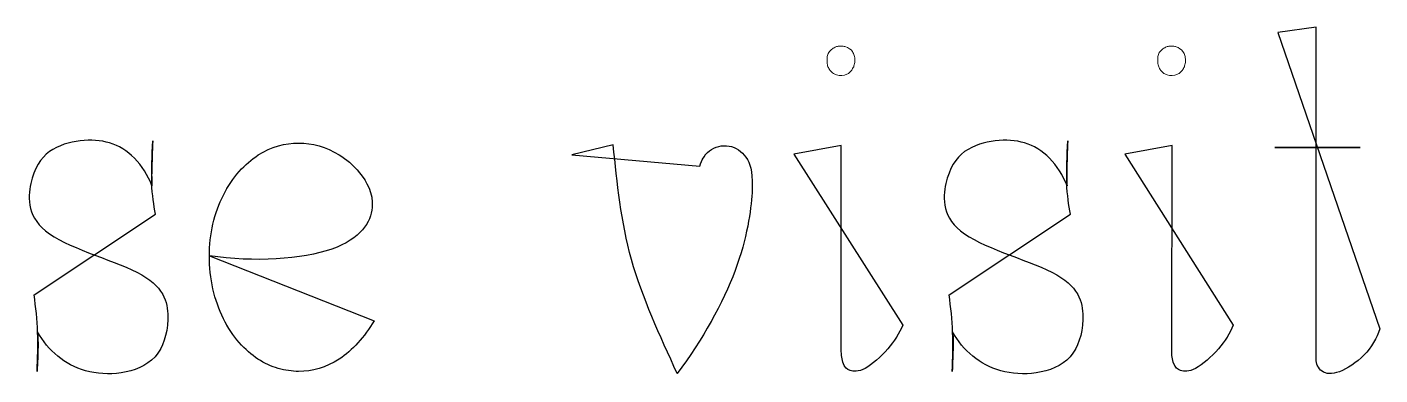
# Model space of a CAD drawing. Header units: centimetres. Extents: x -9.8 to 9.8, y -7 to 7.
# Drawn here: x -3.754 to -2.654, y 4.989 to 5.271 of the extents above; entities that cross this region are included whole.
import ezdxf

# ---------------------------------------------------------------- set-up
doc = ezdxf.new("R2010")
doc.units = ezdxf.units.CM
doc.header["$MEASUREMENT"] = 0
doc.layers.add('Layer 1', color=7, linetype='Continuous')

msp = doc.modelspace()

# ---------------------------------------------------------------- linework, layer by layer
at = {"layer": 'Layer 1', "color": 7}
for points, knots in [([(-2.73702, 5.26697), (-2.73702, 5.26697), (-2.70577, 5.27136), (-2.70577, 5.27136), (-2.70577, 5.27136), (-2.70577, 5.27136), (-2.70577, 5.17344), (-2.70577, 5.17344), (-2.70577, 5.17344), (-2.70577, 5.17344), (-2.66995, 5.17344), (-2.66995, 5.17344), (-2.66995, 5.17344), (-2.66995, 5.17344), (-2.7393, 5.17344), (-2.7393, 5.17344), (-2.7393, 5.17344), (-2.7393, 5.17344), (-2.70577, 5.17344), (-2.70577, 5.17344), (-2.70577, 5.17344), (-2.70577, 5.17344), (-2.70577, 5.0018), (-2.70577, 5.0018), (-2.70577, 5.0018), (-2.70577, 4.99799), (-2.70424, 4.99418), (-2.70101, 4.99188), (-2.70101, 4.99188), (-2.69778, 4.9896), (-2.69302, 4.98902), (-2.68691, 4.99148), (-2.68691, 4.99148), (-2.68064, 4.99376), (-2.67302, 4.99891), (-2.66691, 5.005), (-2.66691, 5.005), (-2.66082, 5.0113), (-2.65662, 5.01852), (-2.65395, 5.02635), (-2.65395, 5.02635), (-2.65395, 5.02635), (-2.73702, 5.26697), (-2.73702, 5.26697)], [0, 0, 0, 0, 0.0833333, 0.0833333, 0.0833333, 0.0833333, 0.1666667, 0.1666667, 0.1666667, 0.1666667, 0.25, 0.25, 0.25, 0.25, 0.3333333, 0.3333333, 0.3333333, 0.3333333, 0.4166667, 0.4166667, 0.4166667, 0.4166667, 0.5, 0.5, 0.5, 0.5, 0.5833333, 0.5833333, 0.5833333, 0.5833333, 0.6666667, 0.6666667, 0.6666667, 0.6666667, 0.75, 0.75, 0.75, 0.75, 0.8333333, 0.8333333, 0.8333333, 0.8333333, 1, 1, 1, 1]), ([(-2.73702, 5.26697), (-2.73702, 5.26697), (-2.73702, 5.26697), (-2.73702, 5.26697), (-2.73702, 5.26697), (-2.73702, 5.26697), (-2.73702, 5.26697), (-2.73702, 5.26697)], [0, 0, 0, 0, 0.3333333, 0.3333333, 0.3333333, 0.3333333, 1, 1, 1, 1]), ([(-3.74784, 5.05379), (-3.74649, 5.04371), (-3.74517, 5.03379), (-3.74498, 5.0235), (-3.74498, 5.0235), (-3.74442, 5.01321), (-3.74498, 5.00236), (-3.74538, 4.99151), (-3.74538, 4.99151), (-3.74498, 4.99894), (-3.74482, 5.00619), (-3.74461, 5.01151), (-3.74461, 5.01151), (-3.74461, 5.01701), (-3.7448, 5.02045), (-3.74498, 5.02389), (-3.74498, 5.02389), (-3.7408, 5.01627), (-3.73527, 5.00942), (-3.7286, 5.00407), (-3.7286, 5.00407), (-3.72212, 4.99857), (-3.71471, 4.99473), (-3.70595, 4.99227), (-3.70595, 4.99227), (-3.69717, 4.98999), (-3.68709, 4.98886), (-3.67698, 4.99058), (-3.67698, 4.99058), (-3.66669, 4.99211), (-3.65642, 4.99608), (-3.64954, 5.00352), (-3.64954, 5.00352), (-3.64287, 5.01114), (-3.63962, 5.02162), (-3.63925, 5.03381), (-3.63925, 5.03381), (-3.63867, 5.04582), (-3.64094, 5.05895), (-3.66039, 5.07019), (-3.66039, 5.07019), (-3.68002, 5.08122), (-3.71698, 5.09059), (-3.73527, 5.10334), (-3.73527, 5.10334), (-3.75355, 5.11609), (-3.75318, 5.13229), (-3.75051, 5.1443), (-3.75051, 5.1443), (-3.74765, 5.15668), (-3.74252, 5.16488), (-3.73527, 5.1702), (-3.73527, 5.1702), (-3.72805, 5.17533), (-3.71889, 5.17801), (-3.71032, 5.17896), (-3.71032, 5.17896), (-3.70175, 5.17991), (-3.69376, 5.17952), (-3.68651, 5.17724), (-3.68651, 5.17724), (-3.67889, 5.17515), (-3.67222, 5.17097), (-3.6663, 5.16486), (-3.6663, 5.16486), (-3.66021, 5.15896), (-3.65527, 5.15094), (-3.65201, 5.14237), (-3.65201, 5.14237), (-3.6522, 5.14578), (-3.65238, 5.14904), (-3.6522, 5.15512), (-3.6522, 5.15512), (-3.65201, 5.16121), (-3.65183, 5.17017), (-3.65143, 5.17893), (-3.65143, 5.17893), (-3.65201, 5.16673), (-3.65238, 5.15456), (-3.6522, 5.14464), (-3.6522, 5.14464), (-3.65183, 5.13453), (-3.65051, 5.12691), (-3.64916, 5.11929), (-3.64916, 5.11929), (-3.64916, 5.11929), (-3.74784, 5.05379), (-3.74784, 5.05379)], [0, 0, 0, 0, 0.0434783, 0.0434783, 0.0434783, 0.0434783, 0.0869565, 0.0869565, 0.0869565, 0.0869565, 0.1304348, 0.1304348, 0.1304348, 0.1304348, 0.173913, 0.173913, 0.173913, 0.173913, 0.2173913, 0.2173913, 0.2173913, 0.2173913, 0.2608696, 0.2608696, 0.2608696, 0.2608696, 0.3043478, 0.3043478, 0.3043478, 0.3043478, 0.3478261, 0.3478261, 0.3478261, 0.3478261, 0.3913043, 0.3913043, 0.3913043, 0.3913043, 0.4347826, 0.4347826, 0.4347826, 0.4347826, 0.4782609, 0.4782609, 0.4782609, 0.4782609, 0.5217391, 0.5217391, 0.5217391, 0.5217391, 0.5652174, 0.5652174, 0.5652174, 0.5652174, 0.6086957, 0.6086957, 0.6086957, 0.6086957, 0.6521739, 0.6521739, 0.6521739, 0.6521739, 0.6956522, 0.6956522, 0.6956522, 0.6956522, 0.7391304, 0.7391304, 0.7391304, 0.7391304, 0.7826087, 0.7826087, 0.7826087, 0.7826087, 0.826087, 0.826087, 0.826087, 0.826087, 0.8695652, 0.8695652, 0.8695652, 0.8695652, 0.9130435, 0.9130435, 0.9130435, 0.9130435, 1, 1, 1, 1]), ([(-3.00412, 5.05379), (-3.0028, 5.04371), (-3.00145, 5.03379), (-3.00126, 5.0235), (-3.00126, 5.0235), (-3.00068, 5.01321), (-3.00126, 5.00236), (-3.00163, 4.99151), (-3.00163, 4.99151), (-3.00126, 4.99894), (-3.00107, 5.00619), (-3.00086, 5.01151), (-3.00086, 5.01151), (-3.00067, 5.01701), (-3.00086, 5.02045), (-3.00126, 5.02389), (-3.00126, 5.02389), (-2.99705, 5.01627), (-2.99155, 5.00942), (-2.98486, 5.00407), (-2.98486, 5.00407), (-2.97838, 4.99857), (-2.97097, 4.99473), (-2.96221, 4.99227), (-2.96221, 4.99227), (-2.95343, 4.98999), (-2.94335, 4.98886), (-2.93324, 4.99058), (-2.93324, 4.99058), (-2.92295, 4.99211), (-2.91268, 4.99608), (-2.9058, 5.00352), (-2.9058, 5.00352), (-2.89913, 5.01114), (-2.89588, 5.02162), (-2.89551, 5.03381), (-2.89551, 5.03381), (-2.89495, 5.04582), (-2.8972, 5.05895), (-2.91665, 5.07019), (-2.91665, 5.07019), (-2.93628, 5.08122), (-2.97324, 5.09059), (-2.99153, 5.10334), (-2.99153, 5.10334), (-3.01, 5.11609), (-3.00944, 5.13229), (-3.00677, 5.1443), (-3.00677, 5.1443), (-3.00391, 5.15668), (-2.99878, 5.16488), (-2.99153, 5.1702), (-2.99153, 5.1702), (-2.98428, 5.17533), (-2.97513, 5.17801), (-2.96658, 5.17896), (-2.96658, 5.17896), (-2.95801, 5.17991), (-2.95002, 5.17952), (-2.94277, 5.17724), (-2.94277, 5.17724), (-2.93515, 5.17515), (-2.92848, 5.17097), (-2.92258, 5.16486), (-2.92258, 5.16486), (-2.91649, 5.15896), (-2.91152, 5.15094), (-2.90829, 5.14237), (-2.90829, 5.14237), (-2.90848, 5.14578), (-2.90848, 5.14904), (-2.90848, 5.15512), (-2.90848, 5.15512), (-2.90829, 5.16121), (-2.90811, 5.17017), (-2.90774, 5.17893), (-2.90774, 5.17893), (-2.9083, 5.16673), (-2.90869, 5.15456), (-2.90848, 5.14464), (-2.90848, 5.14464), (-2.90811, 5.13453), (-2.90695, 5.12691), (-2.90544, 5.11929), (-2.90544, 5.11929), (-2.90544, 5.11929), (-3.00412, 5.05379), (-3.00412, 5.05379)], [0, 0, 0, 0, 0.0434783, 0.0434783, 0.0434783, 0.0434783, 0.0869565, 0.0869565, 0.0869565, 0.0869565, 0.1304348, 0.1304348, 0.1304348, 0.1304348, 0.173913, 0.173913, 0.173913, 0.173913, 0.2173913, 0.2173913, 0.2173913, 0.2173913, 0.2608696, 0.2608696, 0.2608696, 0.2608696, 0.3043478, 0.3043478, 0.3043478, 0.3043478, 0.3478261, 0.3478261, 0.3478261, 0.3478261, 0.3913043, 0.3913043, 0.3913043, 0.3913043, 0.4347826, 0.4347826, 0.4347826, 0.4347826, 0.4782609, 0.4782609, 0.4782609, 0.4782609, 0.5217391, 0.5217391, 0.5217391, 0.5217391, 0.5652174, 0.5652174, 0.5652174, 0.5652174, 0.6086957, 0.6086957, 0.6086957, 0.6086957, 0.6521739, 0.6521739, 0.6521739, 0.6521739, 0.6956522, 0.6956522, 0.6956522, 0.6956522, 0.7391304, 0.7391304, 0.7391304, 0.7391304, 0.7826087, 0.7826087, 0.7826087, 0.7826087, 0.826087, 0.826087, 0.826087, 0.826087, 0.8695652, 0.8695652, 0.8695652, 0.8695652, 0.9130435, 0.9130435, 0.9130435, 0.9130435, 1, 1, 1, 1]), ([(-3.60533, 5.08562), (-3.56913, 5.08009), (-3.52971, 5.08276), (-3.5059, 5.09112), (-3.5059, 5.09112), (-3.48209, 5.09932), (-3.47407, 5.11303), (-3.47312, 5.12483), (-3.47312, 5.12483), (-3.4718, 5.13645), (-3.4777, 5.14597), (-3.48323, 5.15303), (-3.48323, 5.15303), (-3.48895, 5.15988), (-3.49426, 5.16406), (-3.49979, 5.1675), (-3.49979, 5.1675), (-3.51064, 5.17417), (-3.5217, 5.17721), (-3.53276, 5.17721), (-3.53276, 5.17721), (-3.54382, 5.17721), (-3.55485, 5.17417), (-3.56573, 5.1675), (-3.56573, 5.1675), (-3.57107, 5.16369), (-3.57621, 5.15951), (-3.58116, 5.15416), (-3.58116, 5.15416), (-3.58592, 5.14844), (-3.59031, 5.14215), (-3.59391, 5.13492), (-3.59391, 5.13492), (-3.59753, 5.12786), (-3.60058, 5.11987), (-3.60248, 5.11129), (-3.60248, 5.11129), (-3.60439, 5.10309), (-3.60534, 5.09433), (-3.60534, 5.08539), (-3.60534, 5.08539), (-3.60534, 5.07645), (-3.60439, 5.06748), (-3.60248, 5.05872), (-3.60248, 5.05872), (-3.60057, 5.05015), (-3.59751, 5.04197), (-3.59391, 5.03454), (-3.59391, 5.03454), (-3.59031, 5.02711), (-3.58592, 5.02062), (-3.58116, 5.01512), (-3.58116, 5.01512), (-3.57621, 5.00959), (-3.57108, 5.0052), (-3.56592, 5.00178), (-3.56592, 5.00178), (-3.56058, 4.99816), (-3.55505, 4.99585), (-3.54936, 4.99416), (-3.54936, 4.99416), (-3.54383, 4.99263), (-3.5383, 4.99167), (-3.5328, 4.99167), (-3.5328, 4.99167), (-3.52177, 4.99167), (-3.51052, 4.99471), (-3.49983, 5.00178), (-3.49983, 5.00178), (-3.49449, 5.00519), (-3.48935, 5.00977), (-3.48459, 5.01493), (-3.48459, 5.01493), (-3.47983, 5.02027), (-3.47544, 5.02636), (-3.47144, 5.03284), (-3.47144, 5.03284), (-3.47144, 5.03284), (-3.60533, 5.08562), (-3.60533, 5.08562)], [0, 0, 0, 0, 0.047619, 0.047619, 0.047619, 0.047619, 0.0952381, 0.0952381, 0.0952381, 0.0952381, 0.1428571, 0.1428571, 0.1428571, 0.1428571, 0.1904762, 0.1904762, 0.1904762, 0.1904762, 0.2380952, 0.2380952, 0.2380952, 0.2380952, 0.2857143, 0.2857143, 0.2857143, 0.2857143, 0.3333333, 0.3333333, 0.3333333, 0.3333333, 0.3809524, 0.3809524, 0.3809524, 0.3809524, 0.4285714, 0.4285714, 0.4285714, 0.4285714, 0.4761905, 0.4761905, 0.4761905, 0.4761905, 0.5238095, 0.5238095, 0.5238095, 0.5238095, 0.5714286, 0.5714286, 0.5714286, 0.5714286, 0.6190476, 0.6190476, 0.6190476, 0.6190476, 0.6666667, 0.6666667, 0.6666667, 0.6666667, 0.7142857, 0.7142857, 0.7142857, 0.7142857, 0.7619048, 0.7619048, 0.7619048, 0.7619048, 0.8095238, 0.8095238, 0.8095238, 0.8095238, 0.8571429, 0.8571429, 0.8571429, 0.8571429, 0.9047619, 0.9047619, 0.9047619, 0.9047619, 1, 1, 1, 1]), ([(-3.31082, 5.16751), (-3.31082, 5.16751), (-3.27711, 5.17571), (-3.27711, 5.17571), (-3.27711, 5.17571), (-3.27407, 5.14467), (-3.27084, 5.11343), (-3.26224, 5.08255), (-3.26224, 5.08255), (-3.25348, 5.05167), (-3.23938, 5.02082), (-3.22509, 4.98995), (-3.22509, 4.98995), (-3.20469, 5.0172), (-3.18794, 5.04747), (-3.17805, 5.07358), (-3.17805, 5.07358), (-3.16831, 5.10004), (-3.16509, 5.12234), (-3.16432, 5.13682), (-3.16432, 5.13682), (-3.16355, 5.1515), (-3.16509, 5.15833), (-3.16794, 5.16368), (-3.16794, 5.16368), (-3.17119, 5.16902), (-3.17556, 5.17283), (-3.1809, 5.17434), (-3.1809, 5.17434), (-3.1864, 5.17566), (-3.19233, 5.17511), (-3.19728, 5.17206), (-3.19728, 5.17206), (-3.20204, 5.16902), (-3.20548, 5.16367), (-3.20681, 5.15833), (-3.20681, 5.15833), (-3.20681, 5.15833), (-3.31082, 5.16751), (-3.31082, 5.16751)], [0, 0, 0, 0, 0.0909091, 0.0909091, 0.0909091, 0.0909091, 0.1818182, 0.1818182, 0.1818182, 0.1818182, 0.2727273, 0.2727273, 0.2727273, 0.2727273, 0.3636364, 0.3636364, 0.3636364, 0.3636364, 0.4545455, 0.4545455, 0.4545455, 0.4545455, 0.5454545, 0.5454545, 0.5454545, 0.5454545, 0.6363636, 0.6363636, 0.6363636, 0.6363636, 0.7272727, 0.7272727, 0.7272727, 0.7272727, 0.8181818, 0.8181818, 0.8181818, 0.8181818, 1, 1, 1, 1]), ([(-3.13022, 5.16828), (-3.13022, 5.16828), (-3.09175, 5.17513), (-3.09175, 5.17513), (-3.09175, 5.17513), (-3.09175, 5.17513), (-3.09175, 5.00939), (-3.09175, 5.00939), (-3.09175, 5.00939), (-3.09175, 5.00521), (-3.09135, 5.00103), (-3.09003, 4.99796), (-3.09003, 4.99796), (-3.08889, 4.99471), (-3.08736, 4.99338), (-3.0845, 4.99243), (-3.0845, 4.99243), (-3.08183, 4.99148), (-3.07802, 4.99129), (-3.07233, 4.99415), (-3.07233, 4.99415), (-3.06699, 4.99738), (-3.05937, 5.00368), (-3.05405, 5.00997), (-3.05405, 5.00997), (-3.04852, 5.01645), (-3.04452, 5.02272), (-3.04185, 5.02939), (-3.04185, 5.02939), (-3.04185, 5.02939), (-3.13022, 5.16828), (-3.13022, 5.16828)], [0, 0, 0, 0, 0.1111111, 0.1111111, 0.1111111, 0.1111111, 0.2222222, 0.2222222, 0.2222222, 0.2222222, 0.3333333, 0.3333333, 0.3333333, 0.3333333, 0.4444444, 0.4444444, 0.4444444, 0.4444444, 0.5555556, 0.5555556, 0.5555556, 0.5555556, 0.6666667, 0.6666667, 0.6666667, 0.6666667, 0.7777778, 0.7777778, 0.7777778, 0.7777778, 1, 1, 1, 1]), ([(-3.13022, 5.16828), (-3.13022, 5.16828), (-3.13022, 5.16828), (-3.13022, 5.16828), (-3.13022, 5.16828), (-3.13022, 5.16828), (-3.13022, 5.16828), (-3.13022, 5.16828)], [0, 0, 0, 0, 0.3333333, 0.3333333, 0.3333333, 0.3333333, 1, 1, 1, 1]), ([(-2.86143, 5.16828), (-2.86143, 5.16828), (-2.82296, 5.17513), (-2.82296, 5.17513), (-2.82296, 5.17513), (-2.82296, 5.17513), (-2.82315, 5.00939), (-2.82315, 5.00939), (-2.82315, 5.00939), (-2.82315, 5.00521), (-2.82278, 5.00103), (-2.82146, 4.99796), (-2.82146, 4.99796), (-2.82032, 4.99471), (-2.8186, 4.99338), (-2.81593, 4.99243), (-2.81593, 4.99243), (-2.81326, 4.99148), (-2.80945, 4.99129), (-2.80373, 4.99415), (-2.80373, 4.99415), (-2.79823, 4.99738), (-2.79079, 5.00368), (-2.78526, 5.00997), (-2.78526, 5.00997), (-2.77992, 5.01645), (-2.77592, 5.02272), (-2.77325, 5.02939), (-2.77325, 5.02939), (-2.77325, 5.02939), (-2.86143, 5.16828), (-2.86143, 5.16828)], [0, 0, 0, 0, 0.1111111, 0.1111111, 0.1111111, 0.1111111, 0.2222222, 0.2222222, 0.2222222, 0.2222222, 0.3333333, 0.3333333, 0.3333333, 0.3333333, 0.4444444, 0.4444444, 0.4444444, 0.4444444, 0.5555556, 0.5555556, 0.5555556, 0.5555556, 0.6666667, 0.6666667, 0.6666667, 0.6666667, 0.7777778, 0.7777778, 0.7777778, 0.7777778, 1, 1, 1, 1]), ([(-2.86143, 5.16828), (-2.86143, 5.16828), (-2.86143, 5.16828), (-2.86143, 5.16828), (-2.86143, 5.16828), (-2.86143, 5.16828), (-2.86143, 5.16828), (-2.86143, 5.16828)], [0, 0, 0, 0, 0.3333333, 0.3333333, 0.3333333, 0.3333333, 1, 1, 1, 1]), ([(-3.31082, 5.16751), (-3.31082, 5.16751), (-3.31082, 5.16751), (-3.31082, 5.16751), (-3.31082, 5.16751), (-3.31082, 5.16751), (-3.31082, 5.16751), (-3.31082, 5.16751)], [0, 0, 0, 0, 0.3333333, 0.3333333, 0.3333333, 0.3333333, 1, 1, 1, 1]), ([(-3.60533, 5.08562), (-3.60533, 5.08562), (-3.60533, 5.08562), (-3.60533, 5.08562), (-3.60533, 5.08562), (-3.60533, 5.08562), (-3.60533, 5.08562), (-3.60533, 5.08562)], [0, 0, 0, 0, 0.3333333, 0.3333333, 0.3333333, 0.3333333, 1, 1, 1, 1]), ([(-3.74784, 5.05379), (-3.74784, 5.05379), (-3.74784, 5.05379), (-3.74784, 5.05379), (-3.74784, 5.05379), (-3.74784, 5.05379), (-3.74784, 5.05379), (-3.74784, 5.05379)], [0, 0, 0, 0, 0.3333333, 0.3333333, 0.3333333, 0.3333333, 1, 1, 1, 1]), ([(-3.00412, 5.05379), (-3.00412, 5.05379), (-3.00412, 5.05379), (-3.00412, 5.05379), (-3.00412, 5.05379), (-3.00412, 5.05379), (-3.00412, 5.05379), (-3.00412, 5.05379)], [0, 0, 0, 0, 0.3333333, 0.3333333, 0.3333333, 0.3333333, 1, 1, 1, 1])]:
    msp.add_open_spline(points, degree=3, knots=knots, dxfattribs=at)
at = {"layer": 'Layer 1', "color": 9, "lineweight": 0}
for points, knots in [([(-2.73702, 5.26697), (-2.73702, 5.26697), (-2.70577, 5.27136), (-2.70577, 5.27136), (-2.70577, 5.27136), (-2.70577, 5.27136), (-2.70577, 5.17344), (-2.70577, 5.17344), (-2.70577, 5.17344), (-2.70577, 5.17344), (-2.66995, 5.17344), (-2.66995, 5.17344), (-2.66995, 5.17344), (-2.66995, 5.17344), (-2.7393, 5.17344), (-2.7393, 5.17344), (-2.7393, 5.17344), (-2.7393, 5.17344), (-2.70577, 5.17344), (-2.70577, 5.17344), (-2.70577, 5.17344), (-2.70577, 5.17344), (-2.70577, 5.0018), (-2.70577, 5.0018), (-2.70577, 5.0018), (-2.70577, 4.99799), (-2.70424, 4.99418), (-2.70101, 4.99188), (-2.70101, 4.99188), (-2.69778, 4.9896), (-2.69302, 4.98902), (-2.68691, 4.99148), (-2.68691, 4.99148), (-2.68064, 4.99376), (-2.67302, 4.99891), (-2.66691, 5.005), (-2.66691, 5.005), (-2.66082, 5.0113), (-2.65662, 5.01852), (-2.65395, 5.02635)], [0, 0, 0, 0, 0.0909091, 0.0909091, 0.0909091, 0.0909091, 0.1818182, 0.1818182, 0.1818182, 0.1818182, 0.2727273, 0.2727273, 0.2727273, 0.2727273, 0.3636364, 0.3636364, 0.3636364, 0.3636364, 0.4545455, 0.4545455, 0.4545455, 0.4545455, 0.5454545, 0.5454545, 0.5454545, 0.5454545, 0.6363636, 0.6363636, 0.6363636, 0.6363636, 0.7272727, 0.7272727, 0.7272727, 0.7272727, 0.8181818, 0.8181818, 0.8181818, 0.8181818, 1, 1, 1, 1]), ([(-2.73702, 5.26697), (-2.73702, 5.26697), (-2.73702, 5.26697), (-2.73702, 5.26697), (-2.73702, 5.26697), (-2.73702, 5.26697), (-2.73702, 5.26697), (-2.73702, 5.26697)], [0, 0, 0, 0, 0.3333333, 0.3333333, 0.3333333, 0.3333333, 1, 1, 1, 1]), ([(-3.74784, 5.05379), (-3.74649, 5.04371), (-3.74517, 5.03379), (-3.74498, 5.0235), (-3.74498, 5.0235), (-3.74442, 5.01321), (-3.74498, 5.00236), (-3.74538, 4.99151), (-3.74538, 4.99151), (-3.74498, 4.99894), (-3.74482, 5.00619), (-3.74461, 5.01151), (-3.74461, 5.01151), (-3.74461, 5.01701), (-3.7448, 5.02045), (-3.74498, 5.02389), (-3.74498, 5.02389), (-3.7408, 5.01627), (-3.73527, 5.00942), (-3.7286, 5.00407), (-3.7286, 5.00407), (-3.72212, 4.99857), (-3.71471, 4.99473), (-3.70595, 4.99227), (-3.70595, 4.99227), (-3.69717, 4.98999), (-3.68709, 4.98886), (-3.67698, 4.99058), (-3.67698, 4.99058), (-3.66669, 4.99211), (-3.65642, 4.99608), (-3.64954, 5.00352), (-3.64954, 5.00352), (-3.64287, 5.01114), (-3.63962, 5.02162), (-3.63925, 5.03381), (-3.63925, 5.03381), (-3.63867, 5.04582), (-3.64094, 5.05895), (-3.66039, 5.07019), (-3.66039, 5.07019), (-3.68002, 5.08122), (-3.71698, 5.09059), (-3.73527, 5.10334), (-3.73527, 5.10334), (-3.75355, 5.11609), (-3.75318, 5.13229), (-3.75051, 5.1443), (-3.75051, 5.1443), (-3.74765, 5.15668), (-3.74252, 5.16488), (-3.73527, 5.1702), (-3.73527, 5.1702), (-3.72805, 5.17533), (-3.71889, 5.17801), (-3.71032, 5.17896), (-3.71032, 5.17896), (-3.70175, 5.17991), (-3.69376, 5.17952), (-3.68651, 5.17724), (-3.68651, 5.17724), (-3.67889, 5.17515), (-3.67222, 5.17097), (-3.6663, 5.16486), (-3.6663, 5.16486), (-3.66021, 5.15896), (-3.65527, 5.15094), (-3.65201, 5.14237), (-3.65201, 5.14237), (-3.6522, 5.14578), (-3.65238, 5.14904), (-3.6522, 5.15512), (-3.6522, 5.15512), (-3.65201, 5.16121), (-3.65183, 5.17017), (-3.65143, 5.17893), (-3.65143, 5.17893), (-3.65201, 5.16673), (-3.65238, 5.15456), (-3.6522, 5.14464), (-3.6522, 5.14464), (-3.65183, 5.13453), (-3.65051, 5.12691), (-3.64916, 5.11929)], [0, 0, 0, 0, 0.0454545, 0.0454545, 0.0454545, 0.0454545, 0.0909091, 0.0909091, 0.0909091, 0.0909091, 0.1363636, 0.1363636, 0.1363636, 0.1363636, 0.1818182, 0.1818182, 0.1818182, 0.1818182, 0.2272727, 0.2272727, 0.2272727, 0.2272727, 0.2727273, 0.2727273, 0.2727273, 0.2727273, 0.3181818, 0.3181818, 0.3181818, 0.3181818, 0.3636364, 0.3636364, 0.3636364, 0.3636364, 0.4090909, 0.4090909, 0.4090909, 0.4090909, 0.4545455, 0.4545455, 0.4545455, 0.4545455, 0.5, 0.5, 0.5, 0.5, 0.5454545, 0.5454545, 0.5454545, 0.5454545, 0.5909091, 0.5909091, 0.5909091, 0.5909091, 0.6363636, 0.6363636, 0.6363636, 0.6363636, 0.6818182, 0.6818182, 0.6818182, 0.6818182, 0.7272727, 0.7272727, 0.7272727, 0.7272727, 0.7727273, 0.7727273, 0.7727273, 0.7727273, 0.8181818, 0.8181818, 0.8181818, 0.8181818, 0.8636364, 0.8636364, 0.8636364, 0.8636364, 0.9090909, 0.9090909, 0.9090909, 0.9090909, 1, 1, 1, 1]), ([(-3.00412, 5.05379), (-3.0028, 5.04371), (-3.00145, 5.03379), (-3.00126, 5.0235), (-3.00126, 5.0235), (-3.00068, 5.01321), (-3.00126, 5.00236), (-3.00163, 4.99151), (-3.00163, 4.99151), (-3.00126, 4.99894), (-3.00107, 5.00619), (-3.00086, 5.01151), (-3.00086, 5.01151), (-3.00067, 5.01701), (-3.00086, 5.02045), (-3.00126, 5.02389), (-3.00126, 5.02389), (-2.99705, 5.01627), (-2.99155, 5.00942), (-2.98486, 5.00407), (-2.98486, 5.00407), (-2.97838, 4.99857), (-2.97097, 4.99473), (-2.96221, 4.99227), (-2.96221, 4.99227), (-2.95343, 4.98999), (-2.94335, 4.98886), (-2.93324, 4.99058), (-2.93324, 4.99058), (-2.92295, 4.99211), (-2.91268, 4.99608), (-2.9058, 5.00352), (-2.9058, 5.00352), (-2.89913, 5.01114), (-2.89588, 5.02162), (-2.89551, 5.03381), (-2.89551, 5.03381), (-2.89495, 5.04582), (-2.8972, 5.05895), (-2.91665, 5.07019), (-2.91665, 5.07019), (-2.93628, 5.08122), (-2.97324, 5.09059), (-2.99153, 5.10334), (-2.99153, 5.10334), (-3.01, 5.11609), (-3.00944, 5.13229), (-3.00677, 5.1443), (-3.00677, 5.1443), (-3.00391, 5.15668), (-2.99878, 5.16488), (-2.99153, 5.1702), (-2.99153, 5.1702), (-2.98428, 5.17533), (-2.97513, 5.17801), (-2.96658, 5.17896), (-2.96658, 5.17896), (-2.95801, 5.17991), (-2.95002, 5.17952), (-2.94277, 5.17724), (-2.94277, 5.17724), (-2.93515, 5.17515), (-2.92848, 5.17097), (-2.92258, 5.16486), (-2.92258, 5.16486), (-2.91649, 5.15896), (-2.91152, 5.15094), (-2.90829, 5.14237), (-2.90829, 5.14237), (-2.90848, 5.14578), (-2.90848, 5.14904), (-2.90848, 5.15512), (-2.90848, 5.15512), (-2.90829, 5.16121), (-2.90811, 5.17017), (-2.90774, 5.17893), (-2.90774, 5.17893), (-2.9083, 5.16673), (-2.90869, 5.15456), (-2.90848, 5.14464), (-2.90848, 5.14464), (-2.90811, 5.13453), (-2.90695, 5.12691), (-2.90544, 5.11929)], [0, 0, 0, 0, 0.0454545, 0.0454545, 0.0454545, 0.0454545, 0.0909091, 0.0909091, 0.0909091, 0.0909091, 0.1363636, 0.1363636, 0.1363636, 0.1363636, 0.1818182, 0.1818182, 0.1818182, 0.1818182, 0.2272727, 0.2272727, 0.2272727, 0.2272727, 0.2727273, 0.2727273, 0.2727273, 0.2727273, 0.3181818, 0.3181818, 0.3181818, 0.3181818, 0.3636364, 0.3636364, 0.3636364, 0.3636364, 0.4090909, 0.4090909, 0.4090909, 0.4090909, 0.4545455, 0.4545455, 0.4545455, 0.4545455, 0.5, 0.5, 0.5, 0.5, 0.5454545, 0.5454545, 0.5454545, 0.5454545, 0.5909091, 0.5909091, 0.5909091, 0.5909091, 0.6363636, 0.6363636, 0.6363636, 0.6363636, 0.6818182, 0.6818182, 0.6818182, 0.6818182, 0.7272727, 0.7272727, 0.7272727, 0.7272727, 0.7727273, 0.7727273, 0.7727273, 0.7727273, 0.8181818, 0.8181818, 0.8181818, 0.8181818, 0.8636364, 0.8636364, 0.8636364, 0.8636364, 0.9090909, 0.9090909, 0.9090909, 0.9090909, 1, 1, 1, 1]), ([(-3.60533, 5.08562), (-3.56913, 5.08009), (-3.52971, 5.08276), (-3.5059, 5.09112), (-3.5059, 5.09112), (-3.48209, 5.09932), (-3.47407, 5.11303), (-3.47312, 5.12483), (-3.47312, 5.12483), (-3.4718, 5.13645), (-3.4777, 5.14597), (-3.48323, 5.15303), (-3.48323, 5.15303), (-3.48895, 5.15988), (-3.49426, 5.16406), (-3.49979, 5.1675), (-3.49979, 5.1675), (-3.51064, 5.17417), (-3.5217, 5.17721), (-3.53276, 5.17721), (-3.53276, 5.17721), (-3.54382, 5.17721), (-3.55485, 5.17417), (-3.56573, 5.1675), (-3.56573, 5.1675), (-3.57107, 5.16369), (-3.57621, 5.15951), (-3.58116, 5.15416), (-3.58116, 5.15416), (-3.58592, 5.14844), (-3.59031, 5.14215), (-3.59391, 5.13492), (-3.59391, 5.13492), (-3.59753, 5.12786), (-3.60058, 5.11987), (-3.60248, 5.11129), (-3.60248, 5.11129), (-3.60439, 5.10309), (-3.60534, 5.09433), (-3.60534, 5.08539), (-3.60534, 5.08539), (-3.60534, 5.07645), (-3.60439, 5.06748), (-3.60248, 5.05872), (-3.60248, 5.05872), (-3.60057, 5.05015), (-3.59751, 5.04197), (-3.59391, 5.03454), (-3.59391, 5.03454), (-3.59031, 5.02711), (-3.58592, 5.02062), (-3.58116, 5.01512), (-3.58116, 5.01512), (-3.57621, 5.00959), (-3.57108, 5.0052), (-3.56592, 5.00178), (-3.56592, 5.00178), (-3.56058, 4.99816), (-3.55505, 4.99585), (-3.54936, 4.99416), (-3.54936, 4.99416), (-3.54383, 4.99263), (-3.5383, 4.99167), (-3.5328, 4.99167), (-3.5328, 4.99167), (-3.52177, 4.99167), (-3.51052, 4.99471), (-3.49983, 5.00178), (-3.49983, 5.00178), (-3.49449, 5.00519), (-3.48935, 5.00977), (-3.48459, 5.01493), (-3.48459, 5.01493), (-3.47983, 5.02027), (-3.47544, 5.02636), (-3.47144, 5.03284)], [0, 0, 0, 0, 0.05, 0.05, 0.05, 0.05, 0.1, 0.1, 0.1, 0.1, 0.15, 0.15, 0.15, 0.15, 0.2, 0.2, 0.2, 0.2, 0.25, 0.25, 0.25, 0.25, 0.3, 0.3, 0.3, 0.3, 0.35, 0.35, 0.35, 0.35, 0.4, 0.4, 0.4, 0.4, 0.45, 0.45, 0.45, 0.45, 0.5, 0.5, 0.5, 0.5, 0.55, 0.55, 0.55, 0.55, 0.6, 0.6, 0.6, 0.6, 0.65, 0.65, 0.65, 0.65, 0.7, 0.7, 0.7, 0.7, 0.75, 0.75, 0.75, 0.75, 0.8, 0.8, 0.8, 0.8, 0.85, 0.85, 0.85, 0.85, 0.9, 0.9, 0.9, 0.9, 1, 1, 1, 1]), ([(-3.31082, 5.16751), (-3.31082, 5.16751), (-3.27711, 5.17571), (-3.27711, 5.17571), (-3.27711, 5.17571), (-3.27407, 5.14467), (-3.27084, 5.11343), (-3.26224, 5.08255), (-3.26224, 5.08255), (-3.25348, 5.05167), (-3.23938, 5.02082), (-3.22509, 4.98995), (-3.22509, 4.98995), (-3.20469, 5.0172), (-3.18794, 5.04747), (-3.17805, 5.07358), (-3.17805, 5.07358), (-3.16831, 5.10004), (-3.16509, 5.12234), (-3.16432, 5.13682), (-3.16432, 5.13682), (-3.16355, 5.1515), (-3.16509, 5.15833), (-3.16794, 5.16368), (-3.16794, 5.16368), (-3.17119, 5.16902), (-3.17556, 5.17283), (-3.1809, 5.17434), (-3.1809, 5.17434), (-3.1864, 5.17566), (-3.19233, 5.17511), (-3.19728, 5.17206), (-3.19728, 5.17206), (-3.20204, 5.16902), (-3.20548, 5.16367), (-3.20681, 5.15833)], [0, 0, 0, 0, 0.1, 0.1, 0.1, 0.1, 0.2, 0.2, 0.2, 0.2, 0.3, 0.3, 0.3, 0.3, 0.4, 0.4, 0.4, 0.4, 0.5, 0.5, 0.5, 0.5, 0.6, 0.6, 0.6, 0.6, 0.7, 0.7, 0.7, 0.7, 0.8, 0.8, 0.8, 0.8, 1, 1, 1, 1]), ([(-3.13022, 5.16828), (-3.13022, 5.16828), (-3.09175, 5.17513), (-3.09175, 5.17513), (-3.09175, 5.17513), (-3.09175, 5.17513), (-3.09175, 5.00939), (-3.09175, 5.00939), (-3.09175, 5.00939), (-3.09175, 5.00521), (-3.09135, 5.00103), (-3.09003, 4.99796), (-3.09003, 4.99796), (-3.08889, 4.99471), (-3.08736, 4.99338), (-3.0845, 4.99243), (-3.0845, 4.99243), (-3.08183, 4.99148), (-3.07802, 4.99129), (-3.07233, 4.99415), (-3.07233, 4.99415), (-3.06699, 4.99738), (-3.05937, 5.00368), (-3.05405, 5.00997), (-3.05405, 5.00997), (-3.04852, 5.01645), (-3.04452, 5.02272), (-3.04185, 5.02939)], [0, 0, 0, 0, 0.125, 0.125, 0.125, 0.125, 0.25, 0.25, 0.25, 0.25, 0.375, 0.375, 0.375, 0.375, 0.5, 0.5, 0.5, 0.5, 0.625, 0.625, 0.625, 0.625, 0.75, 0.75, 0.75, 0.75, 1, 1, 1, 1]), ([(-3.13022, 5.16828), (-3.13022, 5.16828), (-3.13022, 5.16828), (-3.13022, 5.16828), (-3.13022, 5.16828), (-3.13022, 5.16828), (-3.13022, 5.16828), (-3.13022, 5.16828)], [0, 0, 0, 0, 0.3333333, 0.3333333, 0.3333333, 0.3333333, 1, 1, 1, 1]), ([(-2.86143, 5.16828), (-2.86143, 5.16828), (-2.82296, 5.17513), (-2.82296, 5.17513), (-2.82296, 5.17513), (-2.82296, 5.17513), (-2.82315, 5.00939), (-2.82315, 5.00939), (-2.82315, 5.00939), (-2.82315, 5.00521), (-2.82278, 5.00103), (-2.82146, 4.99796), (-2.82146, 4.99796), (-2.82032, 4.99471), (-2.8186, 4.99338), (-2.81593, 4.99243), (-2.81593, 4.99243), (-2.81326, 4.99148), (-2.80945, 4.99129), (-2.80373, 4.99415), (-2.80373, 4.99415), (-2.79823, 4.99738), (-2.79079, 5.00368), (-2.78526, 5.00997), (-2.78526, 5.00997), (-2.77992, 5.01645), (-2.77592, 5.02272), (-2.77325, 5.02939)], [0, 0, 0, 0, 0.125, 0.125, 0.125, 0.125, 0.25, 0.25, 0.25, 0.25, 0.375, 0.375, 0.375, 0.375, 0.5, 0.5, 0.5, 0.5, 0.625, 0.625, 0.625, 0.625, 0.75, 0.75, 0.75, 0.75, 1, 1, 1, 1]), ([(-2.86143, 5.16828), (-2.86143, 5.16828), (-2.86143, 5.16828), (-2.86143, 5.16828), (-2.86143, 5.16828), (-2.86143, 5.16828), (-2.86143, 5.16828), (-2.86143, 5.16828)], [0, 0, 0, 0, 0.3333333, 0.3333333, 0.3333333, 0.3333333, 1, 1, 1, 1]), ([(-3.31082, 5.16751), (-3.31082, 5.16751), (-3.31082, 5.16751), (-3.31082, 5.16751), (-3.31082, 5.16751), (-3.31082, 5.16751), (-3.31082, 5.16751), (-3.31082, 5.16751)], [0, 0, 0, 0, 0.3333333, 0.3333333, 0.3333333, 0.3333333, 1, 1, 1, 1]), ([(-3.60533, 5.08562), (-3.60533, 5.08562), (-3.60533, 5.08562), (-3.60533, 5.08562), (-3.60533, 5.08562), (-3.60533, 5.08562), (-3.60533, 5.08562), (-3.60533, 5.08562)], [0, 0, 0, 0, 0.3333333, 0.3333333, 0.3333333, 0.3333333, 1, 1, 1, 1]), ([(-3.74784, 5.05379), (-3.74784, 5.05379), (-3.74784, 5.05379), (-3.74784, 5.05379), (-3.74784, 5.05379), (-3.74784, 5.05379), (-3.74784, 5.05379), (-3.74784, 5.05379)], [0, 0, 0, 0, 0.3333333, 0.3333333, 0.3333333, 0.3333333, 1, 1, 1, 1]), ([(-3.00412, 5.05379), (-3.00412, 5.05379), (-3.00412, 5.05379), (-3.00412, 5.05379), (-3.00412, 5.05379), (-3.00412, 5.05379), (-3.00412, 5.05379), (-3.00412, 5.05379)], [0, 0, 0, 0, 0.3333333, 0.3333333, 0.3333333, 0.3333333, 1, 1, 1, 1])]:
    msp.add_open_spline(points, degree=3, knots=knots, dxfattribs=at)
at = {"layer": 'Layer 1', "color": 7, "lineweight": 0}
for points in [[(-3.09614, 5.25535), (-3.09537, 5.25554), (-3.09442, 5.25572), (-3.09365, 5.25591), (-3.09365, 5.25591), (-3.09288, 5.25591), (-3.09193, 5.25591), (-3.09098, 5.25591), (-3.09098, 5.25591), (-3.08984, 5.25572), (-3.08907, 5.25554), (-3.08812, 5.25535), (-3.08812, 5.25535), (-3.08621, 5.25458), (-3.08391, 5.25326), (-3.08278, 5.25154), (-3.08278, 5.25154), (-3.08201, 5.25022), (-3.08164, 5.24945), (-3.08125, 5.24829), (-3.08125, 5.24829), (-3.08085, 5.24715), (-3.08067, 5.24583), (-3.08067, 5.24448), (-3.08067, 5.24448), (-3.08067, 5.24334), (-3.08086, 5.24202), (-3.08125, 5.24067), (-3.08125, 5.24067), (-3.08144, 5.23972), (-3.08181, 5.23858), (-3.08257, 5.23781), (-3.08257, 5.23781), (-3.08294, 5.23667), (-3.08352, 5.2359), (-3.08429, 5.23535), (-3.08429, 5.23535), (-3.08506, 5.2344), (-3.08561, 5.23382), (-3.08657, 5.23344), (-3.08657, 5.23344), (-3.08734, 5.23288), (-3.08826, 5.23249), (-3.08924, 5.2323), (-3.08924, 5.2323), (-3.0921, 5.23153), (-3.09496, 5.2319), (-3.09744, 5.23344), (-3.09744, 5.23344), (-3.09858, 5.23384), (-3.09916, 5.23439), (-3.09993, 5.23535), (-3.09993, 5.23535), (-3.1007, 5.23591), (-3.10125, 5.23667), (-3.10184, 5.23781), (-3.10184, 5.23781), (-3.10242, 5.23858), (-3.10298, 5.23972), (-3.10298, 5.24067), (-3.10298, 5.24067), (-3.10335, 5.24202), (-3.10335, 5.24334), (-3.10335, 5.24448), (-3.10335, 5.24448), (-3.10335, 5.24583), (-3.10335, 5.24715), (-3.10298, 5.24829), (-3.10298, 5.24829), (-3.10258, 5.24943), (-3.10221, 5.2502), (-3.10126, 5.25154), (-3.10126, 5.25154), (-3.1007, 5.2521), (-3.09994, 5.25307), (-3.09898, 5.25363), (-3.09898, 5.25363), (-3.09805, 5.2544), (-3.09691, 5.25477), (-3.09614, 5.25535)], [(-2.82754, 5.25535), (-2.82659, 5.25554), (-2.82582, 5.25572), (-2.82487, 5.25591), (-2.82487, 5.25591), (-2.8241, 5.25591), (-2.82315, 5.25591), (-2.8222, 5.25591), (-2.8222, 5.25591), (-2.82125, 5.25572), (-2.82029, 5.25554), (-2.81953, 5.25535), (-2.81953, 5.25535), (-2.81762, 5.25458), (-2.81535, 5.25326), (-2.81419, 5.25154), (-2.81419, 5.25154), (-2.81342, 5.25022), (-2.81287, 5.24945), (-2.8125, 5.24829), (-2.8125, 5.24829), (-2.81231, 5.24715), (-2.81192, 5.24583), (-2.81192, 5.24448), (-2.81192, 5.24448), (-2.81192, 5.24334), (-2.81211, 5.24202), (-2.8125, 5.24067), (-2.8125, 5.24067), (-2.81269, 5.23972), (-2.81306, 5.23858), (-2.81364, 5.23781), (-2.81364, 5.23781), (-2.8142, 5.23667), (-2.81478, 5.2359), (-2.81555, 5.23535), (-2.81555, 5.23535), (-2.81632, 5.2344), (-2.81708, 5.23382), (-2.81783, 5.23344), (-2.81783, 5.23344), (-2.81878, 5.23288), (-2.81952, 5.23249), (-2.82069, 5.2323), (-2.82069, 5.2323), (-2.82336, 5.23153), (-2.82641, 5.2319), (-2.82889, 5.23344), (-2.82889, 5.23344), (-2.83003, 5.23384), (-2.83042, 5.23439), (-2.83117, 5.23535), (-2.83117, 5.23535), (-2.83194, 5.23591), (-2.83249, 5.23667), (-2.83308, 5.23781), (-2.83308, 5.23781), (-2.83364, 5.23858), (-2.83403, 5.23972), (-2.83422, 5.24067), (-2.83422, 5.24067), (-2.83459, 5.24202), (-2.83459, 5.24334), (-2.83459, 5.24448), (-2.83459, 5.24448), (-2.83459, 5.24583), (-2.83459, 5.24715), (-2.83422, 5.24829), (-2.83422, 5.24829), (-2.83382, 5.24943), (-2.83364, 5.2502), (-2.83269, 5.25154), (-2.83269, 5.25154), (-2.83192, 5.2521), (-2.83134, 5.25307), (-2.83041, 5.25363), (-2.83041, 5.25363), (-2.82944, 5.2544), (-2.8283, 5.25477), (-2.82754, 5.25535)]]:
    msp.add_open_spline(points, degree=3, knots=[0, 0, 0, 0, 0.047619, 0.047619, 0.047619, 0.047619, 0.0952381, 0.0952381, 0.0952381, 0.0952381, 0.1428571, 0.1428571, 0.1428571, 0.1428571, 0.1904762, 0.1904762, 0.1904762, 0.1904762, 0.2380952, 0.2380952, 0.2380952, 0.2380952, 0.2857143, 0.2857143, 0.2857143, 0.2857143, 0.3333333, 0.3333333, 0.3333333, 0.3333333, 0.3809524, 0.3809524, 0.3809524, 0.3809524, 0.4285714, 0.4285714, 0.4285714, 0.4285714, 0.4761905, 0.4761905, 0.4761905, 0.4761905, 0.5238095, 0.5238095, 0.5238095, 0.5238095, 0.5714286, 0.5714286, 0.5714286, 0.5714286, 0.6190476, 0.6190476, 0.6190476, 0.6190476, 0.6666667, 0.6666667, 0.6666667, 0.6666667, 0.7142857, 0.7142857, 0.7142857, 0.7142857, 0.7619048, 0.7619048, 0.7619048, 0.7619048, 0.8095238, 0.8095238, 0.8095238, 0.8095238, 0.8571429, 0.8571429, 0.8571429, 0.8571429, 0.9047619, 0.9047619, 0.9047619, 0.9047619, 1, 1, 1, 1], dxfattribs=at)

doc.saveas('drawing.dxf')
